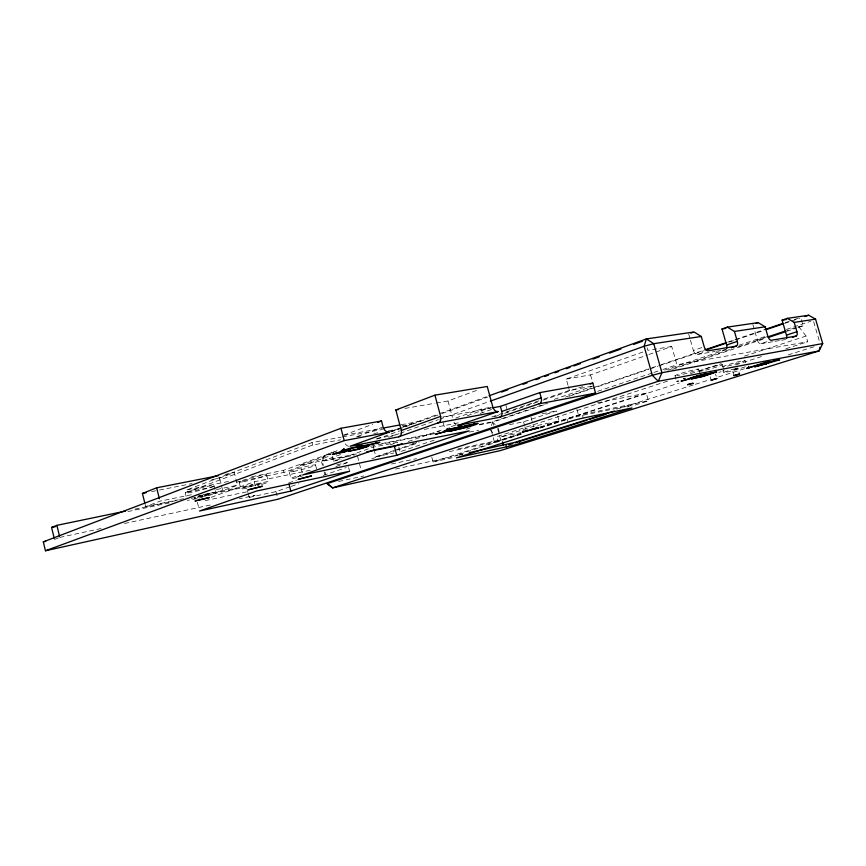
<?xml version="1.0" encoding="UTF-8"?>
<svg xmlns="http://www.w3.org/2000/svg" width="866" height="866" viewBox="0 0 866 866"><rect width="100%" height="100%" fill="white"/><g stroke="black" fill="none" stroke-linecap="round" stroke-linejoin="round"><path stroke-width="0.65" stroke-dasharray="4.33 3.25" d="M247.784 487.222L260.493 483.618L261.5 483.542L261.965 485.371M733.957 375.649L732.376 370.128L734.66 369.295L737.973 368.494L739.564 374.025M261.5 483.542L248.802 487.136M737.973 368.494L732.376 370.128M491.39 425.574L492.592 422.229L547.637 403.599M630.524 405.862L631.206 405.396L582.482 415.355A11.139 0.574 -15.3 0 0 567.23 419.447L540.395 428.053M195.272 497.744L194.276 498.188L195.575 498.242M54.493 539.431L58.758 537.818M214.021 486.66L187.63 492.029L187.067 489.82L311.976 442.558L341.236 437.114M211.694 479.677L219.542 478.119L234.285 472.555L237.511 485.231L222.703 490.611L201.821 494.941M145.087 504.185L145.683 506.578L160.004 501.187L194.157 494.15M187.63 492.029L312.626 445.059L340.555 439.82M343.802 435.1L372.705 424.286M436.291 403.004L448.025 400.98L478.389 389.743M357.907 436.248L381.819 427.447M331.797 452.647L324.187 455.397L321.416 461.372L322.433 465.302M333.064 452.193L339.407 449.898M391.41 431.095L397.754 428.811M402.831 426.97L438.348 414.132M439.614 413.677L487.807 396.249M251.768 476.765L283.453 470.368L334.265 452.009M390.155 431.809L401.586 427.685M402.852 427.23L411.751 424.015L401.11 425.985M391.129 431.918L440.642 414.045M441.909 413.591L487.612 397.104M211.261 497.29L254.301 481.777L313.275 469.643M302.169 472.457L300.296 465.204L330.79 454.206M236.461 482.091L283.983 472.425L331.007 455.538M376.775 439.105L399.648 430.9M340.468 454.574L321.416 461.372L354.151 455.278M388.747 437.362L398.912 433.736M400.189 433.281L438.304 419.685M439.571 419.231L489.117 401.553M332.133 456.025L333.475 461.167L373.354 447.105L397.57 442.31L390.057 444.929M455.862 417.997L481.301 409.023L491.574 407.128M567.999 385.327L566.267 379.059L644.012 351.628M467.304 415.734L491.487 407.247M480.24 413.428L491.704 409.423M566.267 379.059L590.525 374.902L647.627 354.952M648.894 354.508L671.735 346.53L676.887 364.77L807.74 341.734L806.084 336.073L798.679 326.59L787.14 330.433M288.714 482.957L296.356 480.305M335.878 466.601L347.342 462.628L348.316 466.33M408.297 441.498L442.483 429.644M451.348 426.57L456.414 424.816M248.326 493.869L249.224 497.387L255.102 495.352L239.276 498.762M373.982 449.508L375.887 456.728L393.705 450.612M394.972 450.179L416.611 442.764M491.791 416.968L538.858 400.828M543.945 399.074L569.384 390.35L592.322 386.182M249.224 497.387L275.973 491.607L290.023 486.8M291.301 486.356L298.965 483.737M323.235 475.423L346.238 467.553M371.785 458.796L396.054 450.493M397.332 450.049L419.047 442.613M494.421 416.806L499.53 415.052M504.64 413.309L537.862 401.932M542.971 400.179L582.569 386.626M690.473 340.262L693.374 350.459L703.008 347.179M401.348 451.316L435.782 439.603M466.384 429.2L470.216 427.901M554.229 399.334L592.322 386.377M479.461 424.351L492.678 421.753L546.349 403.567M565.52 397.072L660.076 365.041M661.353 364.608L703.528 350.319M727.808 342.092L764.873 329.535M785.31 322.607L789.153 321.308M794.263 319.576L800.649 317.411M569.395 396.238L648.742 369.381M650.02 368.948L657.705 366.35M658.983 365.917L703.777 350.762M729.378 342.092L734.498 340.36M735.775 339.927L763.942 330.401M784.412 323.473L790.82 321.308M792.098 320.875L799.773 318.266M693.374 350.459A4.644 2.609 71.1 0 0 697.249 354.486L705.682 351.65M597.659 391.302L652.607 372.9M653.884 372.467L661.559 369.901M662.836 369.479L676.887 364.77M664.731 370.063L726.206 349.528M739.012 345.253L765.912 336.268M786.404 329.426L810.738 321.297M752.857 324.436L757.328 339.948L766.735 336.809M667.924 370.15L730.742 349.225M738.427 346.66L766.627 337.264M672.503 369.338L765.988 338.238M786.469 331.429L796.72 328.019M797.997 327.597L803.118 325.887L801.007 318.623M509.435 424.654L523.573 421.796L556.329 410.971L557.368 414.727M757.328 339.948A4.352 2.284 71.3 0 0 760.813 343.737L769.051 341.02M627.298 406.977L629.192 406.36M667.448 381.17L496.727 436.691L497.95 441.227L521.094 433.801M690.559 373.647L721.367 363.633M744.468 356.121L806.084 336.073M557.715 415.983L559.09 420.984L533.488 426.299L500.58 436.962L521.094 432.632M540.135 427.079L559.09 420.984M300.664 475.575L297.482 476.852L298.369 476.787M521.04 433.411L501.869 439.582L457.324 449.075M540.211 427.252L646.274 393.153L648.428 400.817L631.779 406.067M431.777 457.086L433.076 461.946L520.596 433.823M539.908 427.62L578.52 415.215L648.428 400.817M540.373 427.609L679.193 383.021M735.754 364.857L762.751 356.186M785.884 348.76L807.74 341.734M521.224 434.212L455.841 455.397L457.237 455.267M616.852 409.142L694.142 384.666M695.43 384.266L709.6 379.773M718.618 376.926L744.381 368.764M788.179 354.898L815.231 346.335M197.231 497.106L208.684 494.724L197.654 497.853M683.545 378.713L685.471 378.269M300.112 476.462L302.472 475.932M460.138 454.661L462.747 454.087M338.682 481.474L363.763 475.997M395.459 469.069L457.529 455.505M458.85 455.224L462.812 454.358M433.076 461.946L454.011 457.356M59.819 537.418L103.368 528.033M124.477 523.486L211.564 504.726M391.475 464.003L416.459 458.666M449.313 451.63L497.95 441.227M205.166 500.645L248.25 491.531M145.683 506.578L178.32 499.812M179.63 499.541L183.538 498.729M134.825 509.165L177.097 500.386M198.238 495.991L252.396 484.754L246.529 486.854L191.213 498.372M127.984 511.535L170.137 502.756M685.331 378.085L683.166 378.442M216.5 489.561L237.511 485.231M336.863 464.782L347.342 462.628M375.887 456.728L393.705 453.059M333.475 461.167L341.074 459.63M300.296 465.204L359.92 453.243M412.433 443.544L416.416 442.743M469.394 432.069L478.671 430.207M187.067 489.82L229.317 481.29M330.823 454.098L324.187 455.397L322.369 461.675L323.375 465.572M370.605 446.261L434.256 433.725M479.331 424.838L492.592 422.229L495.211 424.546M542.224 413.775L556.329 410.971M597.399 402.842L646.274 393.153M151.561 491.607L158.099 490.318M159.409 490.059L192.09 483.574M225.073 474.362L234.285 472.555M381.679 443.576L434.537 433.184M376.742 438.542L397.873 434.483M424.286 429.417L459.943 422.565M356.511 436.821L360.505 436.074M373.798 433.574L377.793 432.827M388.423 430.824L399.064 428.832M343.845 435.327L381.614 428.345M401.142 424.73L423.257 420.638M442.775 417.033L491.217 408.081M342.568 436.875L382.48 429.449M439.582 431.604L437.406 431.95M404.985 408.406L434.981 403.231M697.249 354.486L715.154 351.466M716.431 351.25L721.551 350.384M722.829 350.167L725.383 349.734M760.813 343.737L773.793 341.54M775.092 341.323L780.288 340.435M781.587 340.219L785.484 339.559M671.735 346.53L647.833 350.286L647.129 347.786M798.679 326.59L803.118 325.887M489.745 429.504L493.23 433.097M813.672 321.719L819.637 342.157M744.987 360.537L745.626 362.757M722.374 364.705L723.673 369.241M723.197 370.323L723.824 372.532M715.543 373.982L716.193 376.245M710.174 376.775L711.138 380.163M688.665 333.875L690.115 338.985M698.645 369.078L699.966 373.722M675.036 375.833L676.021 379.308M590.525 374.902L592.571 382.263M582.482 415.355L583.219 418.04M576.908 409.369L578.52 415.215M568.345 386.582L569.384 390.35M567.23 419.447L567.977 422.132M531.031 417.336L533.488 426.299M523.573 421.796L524.569 425.455M524.893 426.678L525.565 429.114M505.701 404.53L507.812 412.292M498.21 428.226L499.899 434.461M497.658 428.67L501.154 441.563M492.678 421.753L493.598 425.152M491.282 430.38L494.778 443.273M481.301 409.023L482.254 412.541M448.025 400.98L452.453 417.466M443.132 422.489L444.843 428.887M398.825 447.029L400.07 451.749M373.17 446.022L374.188 449.898M357.528 456.295L360.905 469.177M348.641 467.564L349.604 471.266M325.064 472.078L325.746 474.676M324.133 471.84L324.815 474.46M311.976 442.558L312.626 445.059M315.516 464.858L316.945 470.39M289.276 472.013L290.987 478.649M283.453 470.368L283.983 472.425M275.973 491.607L277.932 499.227M266.598 474.828L268.352 481.691M254.301 481.777L255.481 486.4M247.135 489.193L248.022 492.7M239.168 482.189L240.921 489.063M219.542 478.119L221.122 484.365M221.436 485.61L222.703 490.611M214.032 485.902A15.058 1.083 -14.2 0 1 190.271 492.527A15.058 1.083 -14.2 0 1 194.666 489.517A15.058 1.083 -14.2 0 1 214.032 485.902L214.93 489.452M215.233 490.632L215.829 493.003M197.34 502.302L198.899 508.526M185.227 492.765L186.136 496.348M722.255 367.022A11.832 0.682 -15.8 0 1 736.869 362.183A11.832 0.682 -15.8 0 1 742.757 361.631A11.832 0.682 -15.8 0 1 724.106 366.848M699.208 371.319A12.059 0.725 -15.8 0 1 711.917 366.946A12.059 0.725 -15.8 0 1 721.963 365.073A12.059 0.725 -15.8 0 1 705.725 370.107M703.214 370.702A12.059 0.725 -15.8 0 1 699.836 371.341M675.74 375.833A12.308 0.758 -15.7 0 1 687.756 371.406A12.308 0.758 -15.7 0 1 697.152 369.944A12.308 0.758 -15.7 0 1 677.18 375.617M745.29 366.773A11.832 0.628 -15.7 0 1 725.892 372.293A11.832 0.628 -15.7 0 1 733.599 369.1M734.595 368.808A11.832 0.628 -15.7 0 1 737.583 367.985M723.424 370.356A12.07 0.671 -15.7 0 1 722.785 371.07M721.097 371.687A12.07 0.671 -15.7 0 1 718.823 372.445M678.814 381.376A12.319 0.704 -15.7 0 1 679.323 380.347M296.746 477.718A13.834 0.877 -14.6 0 1 290.933 478.303A13.834 0.877 -14.6 0 1 301.433 474.871M246.821 488.164A14.408 0.931 -14.4 0 1 245.468 486.984A14.408 0.931 -14.4 0 1 267.183 481.745A14.408 0.931 -14.4 0 1 257.18 485.664M205.036 494.551A15.058 0.996 -14.2 0 1 216.056 492.776A15.058 0.996 -14.2 0 1 204.755 496.619M202.525 497.203A15.058 0.996 -14.2 0 1 199.126 498.058M196.928 498.567A15.058 0.996 -14.2 0 1 187.273 500.277M198.162 496.283A15.058 0.996 -14.2 0 1 203.921 494.811M348.63 446.239A5.975 4.568 69.6 0 1 344.755 443.089M456.046 424.632A5.488 3.865 70.7 0 1 453.936 422.251M293.466 471.461A13.824 0.953 -14.5 0 0 315.473 465.259A13.824 0.953 -14.5 0 0 298.153 468.593A13.824 0.953 -14.5 0 0 293.466 471.461M243.433 481.669A14.397 1.018 -14.4 0 0 266.479 475.261A14.397 1.018 -14.4 0 0 248.639 478.573A14.397 1.018 -14.4 0 0 243.433 481.669"/><path stroke-width="1.3" d="M819.885 347.19L819.139 350.903L500.288 450.623L332.641 487.883L327.196 483.618L652.293 375.303L661.916 372.716L822.7 343.585L815.566 319.153L808.736 315.235L787.291 318.363L782.106 320.139L786.458 335.153A4.233 2.165 71.4 0 1 786.523 338.574M822.7 343.585L819.139 350.903L658.279 381.289L332.641 487.883L327.196 483.618M343.834 448.891L344.257 450.493L362.096 445.784L351.055 447.917L340.782 451.348L342.774 451.154L342.351 449.551M766.258 363.785L754.589 366.848L779.703 359.877C775.752 358.676 760.813 367.184 765.76 362.053M362.183 446.769L379.914 442.364L364.207 445.611L357.82 447.874L364.489 447.181L363.33 447.722L347.883 451.392L358.892 449.27L368.743 446.066L362.443 446.824L361.772 445.189M461.394 426.895L462.606 426.234L449.974 429.038L443.89 431.246L452.333 429.688L435.349 434.267L457.616 428.28L461.394 426.895L460.993 425.423M54.201 538.23L51.581 527.437L56.885 525.337L125.581 511.081M144.795 502.994L142.414 493.425L156.659 487.807L218.503 475.65M475.218 424.654L478.14 423.322L466.471 425.477L463.364 426.537L474.427 424.297L462.78 428.28L449.703 431.236L470.639 426.224L475.218 424.654L474.828 423.214M492.527 407.832L500.396 406.381L539.756 392.634L592.788 383.118L595.57 393.132L277.932 499.227L45.454 550.765L43.3 541.856L340.977 428.259L381.495 420.995L383.075 426.981A6.192 4.601 69.7 0 0 389.224 432.112L350.102 446.25L398.587 436.843L437.969 422.911L498.069 411.556A5.672 3.854 70.7 0 1 492.754 406.793L487.244 386.474L434.938 395.167L395.859 409.986L401.304 430.499A5.759 4.243 70.2 0 1 398.587 436.843M377.728 422.402L381.495 420.995M45.454 550.765L344.203 440.621L389.224 432.112M489.074 395.794L646.361 338.931L694.034 331.981L701.276 336.484L704.21 346.768A4.687 2.598 71.1 0 0 708.085 350.838L736.122 346.151A4.546 2.457 71.2 0 0 737.302 341.388L734.455 331.451L727.321 327.121L722.006 328.972L726.596 345.004A4.514 2.468 71.2 0 1 726.585 348.662M501.576 392.06L507.92 389.776M523.151 384.277L526.961 382.902M535.848 379.698L539.659 378.323M544.736 376.483L548.546 375.108M554.889 372.824L558.7 371.449M566.321 368.7L570.12 367.325M573.931 365.95L580.285 363.655M592.972 359.076L599.326 356.792M609.48 353.122L620.9 348.998M633.598 344.419L642.485 341.215M342.774 451.154L332.306 454.39L343.878 452.193L346.552 451.24L336.56 453.254L348.673 449.811L344.257 450.493M401.304 430.499L440.632 416.394L434.938 395.167M490.394 401.11L644.12 346.27L653.733 343.683L701.276 336.484M449.573 429.514L447.581 430.402L459.186 427.133L449.573 429.514L449.173 428.031M690.808 333.118L692.962 332.36M366.535 451.911L394.366 446.326L401.965 443.695M457.313 425.184A5.488 3.865 70.7 0 0 458.558 425.217L498.069 411.556M756.007 323.354L758.107 322.628L765.143 326.796L767.915 336.409A4.384 2.273 71.3 0 0 771.4 340.241L795.962 336.127A4.265 2.154 71.4 0 0 796.915 331.7L794.209 322.39L787.291 318.363M458.558 425.217L499.606 417.25A5.304 3.605 70.9 0 0 501.771 411.469L541.196 397.884L539.756 392.634M590.233 383.995L592.788 383.118M499.606 417.25L539.096 403.805L595.57 393.132M704.805 349.886L726.531 342.525M764.873 329.535L782.756 323.473M707.619 349.453L724.257 343.824M766.497 329.535L783.135 323.906M804.893 316.534L808.736 315.235M290.814 491.119L349.604 471.266L256.661 491.022L199.526 511.016L290.814 491.119L289.017 484.126M396.747 455.332L469.123 430.889L374.188 449.898L302.797 474.882L396.747 455.332L394.366 446.326M726.596 345.004L737.302 341.388M535.729 427.793L537.136 427.317M731.348 347.742L736.122 346.151M767.915 336.842L785.863 330.855M768.543 337.394L785.191 331.851M786.458 335.153L796.915 331.7M792.466 337.275L795.962 336.127M469.285 452.658L514.891 442.374L614.427 411.036M508.851 444.832L512.694 443.619M515.259 442.818L586.964 420.205M589.529 419.393L606.168 414.143M519.806 443.446L631.92 407.962L583.219 418.04A11.139 0.552 -15.3 0 0 567.977 422.132L456.501 457.843L513.105 445.373L519.806 443.446L519.167 441.108M531.908 428.941L533.943 428.345M763.877 362.919L746.611 368.418L770.783 361.533L764.44 362.951M525.651 430.564L527.611 430.088M43.3 541.856L45.79 541.315M51.581 527.437L55.532 526.615M142.414 493.425L146.332 492.646M522.728 431.181L523.984 430.943M382.913 428.107L399.832 424.968M395.859 409.986L398.468 409.531M362.876 445.676L360.97 445.968L361.382 447.549M734.455 331.451L765.143 326.796M794.209 322.39L815.566 319.153M727.321 327.121L758.107 322.628M722.006 328.972L725.86 328.409M782.106 320.139L786.079 319.554M765.966 362.302L766.464 364.034M765.533 362.042L766.031 363.774M748.538 366.329L749.036 368.072M500.396 406.381L501.771 411.469M505.917 444.669L506.556 447.008M502.486 441.866L503.417 445.297M473.994 422.716L474.384 424.178M473.561 422.705L473.962 424.167M465.388 426.267L465.778 427.707M459.456 426.029L459.846 427.49M450.85 429.644L451.24 431.095M447.852 428.887L448.242 430.359M448.025 430.716L447.625 429.255L446.38 429.514L446.769 430.976M447.408 428.941L447.798 430.413M447.181 428.843L447.581 430.402M376.255 441.941L376.667 443.511M376.039 441.985L376.45 443.554M375.487 441.92L375.898 443.489M366.783 446.997L366.372 445.438L365.127 445.86L365.539 447.419M362.031 445.232L362.443 446.824M358.925 445.167L359.347 446.769M359.109 446.25L359.531 447.83M358.708 445.211L359.13 446.813M357.16 445.33L357.582 446.932M349.821 449.508L350.232 451.067M340.977 428.259L344.203 440.621M343.975 448.761L344.397 450.363M342.904 449.638L343.326 451.24M336.116 452.258L336.528 453.838M156.659 487.807L159.398 498.751M56.885 525.337L59.527 536.206M440.632 416.394A5.965 4.254 70.2 0 1 437.969 422.911M541.196 397.884A5.477 3.594 70.9 0 1 539.096 403.805M716.842 378.507L711.138 380.163L716.842 378.507M248.499 489.788L262.203 486.291L248.499 489.788M733.967 375.584L739.564 374.025L733.967 375.584M646.361 338.931L644.12 346.27L652.293 375.303L658.279 381.289L661.916 372.716L653.733 343.683L646.361 338.931M298.294 479.299L311.414 475.943L298.294 479.299M694.738 377.922L701.298 376.732L713.584 372.716L705.53 374.437L708.734 373.408L716.702 371.86L703.333 376.353L691.414 378.972L694.738 377.922M706.245 373.787L681.066 381.159L695.658 377.23L689.834 378.366L696.675 376.017L706.245 373.787M703.354 374.577L692.897 377.554L703.354 374.577M522.425 432.102L538.76 427.836L522.425 432.102M195.997 500.613L195.002 501.046L209.399 497.571L195.997 500.613M687.593 384.666L693.017 383.281L687.593 384.666"/></g></svg>
